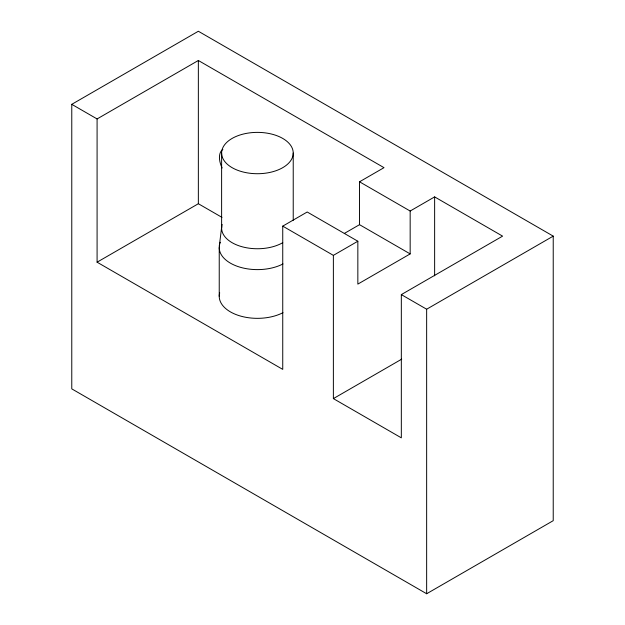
<?xml version="1.0" encoding="UTF-8"?>
<svg xmlns="http://www.w3.org/2000/svg" width="625" height="625" viewBox="0 0 625 625"><rect width="100%" height="100%" fill="white"/><g stroke="black" fill="none" stroke-linecap="round" stroke-linejoin="round"><path stroke-width="0.94" d="M219.328 246.031L221.711 226.641M71.773 104.328L198.352 31.25L553.227 236.133L553.227 520.672L426.648 593.75L71.773 388.867L71.773 104.328L97.086 118.945L198.352 60.484L384.008 167.664L359.531 181.797L359.531 224.672L410.164 253.906L410.164 211.031L359.531 181.797M97.086 118.945L97.086 262.188L198.352 203.727L221.977 217.367M97.086 262.188L282.742 369.375L282.742 226.133L307.211 212L357.844 241.234L357.844 284.109L410.164 253.906M344.344 233.438L359.531 224.672M282.742 226.133L333.375 255.367L357.844 241.234M410.164 211.031L434.633 196.898L502.594 236.133L401.328 294.602L401.328 437.844L333.375 398.609L333.375 255.367M401.328 294.602L426.648 309.219L553.227 236.133M333.375 398.609L401.727 359.141M434.633 196.898L434.633 275.828M426.648 309.219L426.648 593.75M293.227 153.055A35.805 20.672 0 0 1 239.523 170.953A35.805 20.672 0 0 1 239.523 135.148A35.805 20.672 0 0 1 293.227 153.055L293.227 220.289M221.617 153.055L221.617 228.086M219.234 247.57L219.234 296.289M198.352 60.484L198.352 203.727M282.977 312.68A38.188 22.047 0 0 1 239.203 315.672A38.188 22.047 0 0 1 219.703 292.844M282.977 263.953A38.188 22.047 0 0 1 239.203 266.945A38.188 22.047 0 0 1 219.703 244.125M219.938 243.367A38.188 22.047 0 0 1 220.367 242.234M222.133 167.984A17.898 10.336 60 0 1 222.133 149.984M222.555 149.641A17.898 10.336 60 0 1 222.852 149.43M282.742 242.695A35.805 20.672 0 0 1 240.891 246.414A35.805 20.672 0 0 1 222.164 224.492"/></g></svg>
